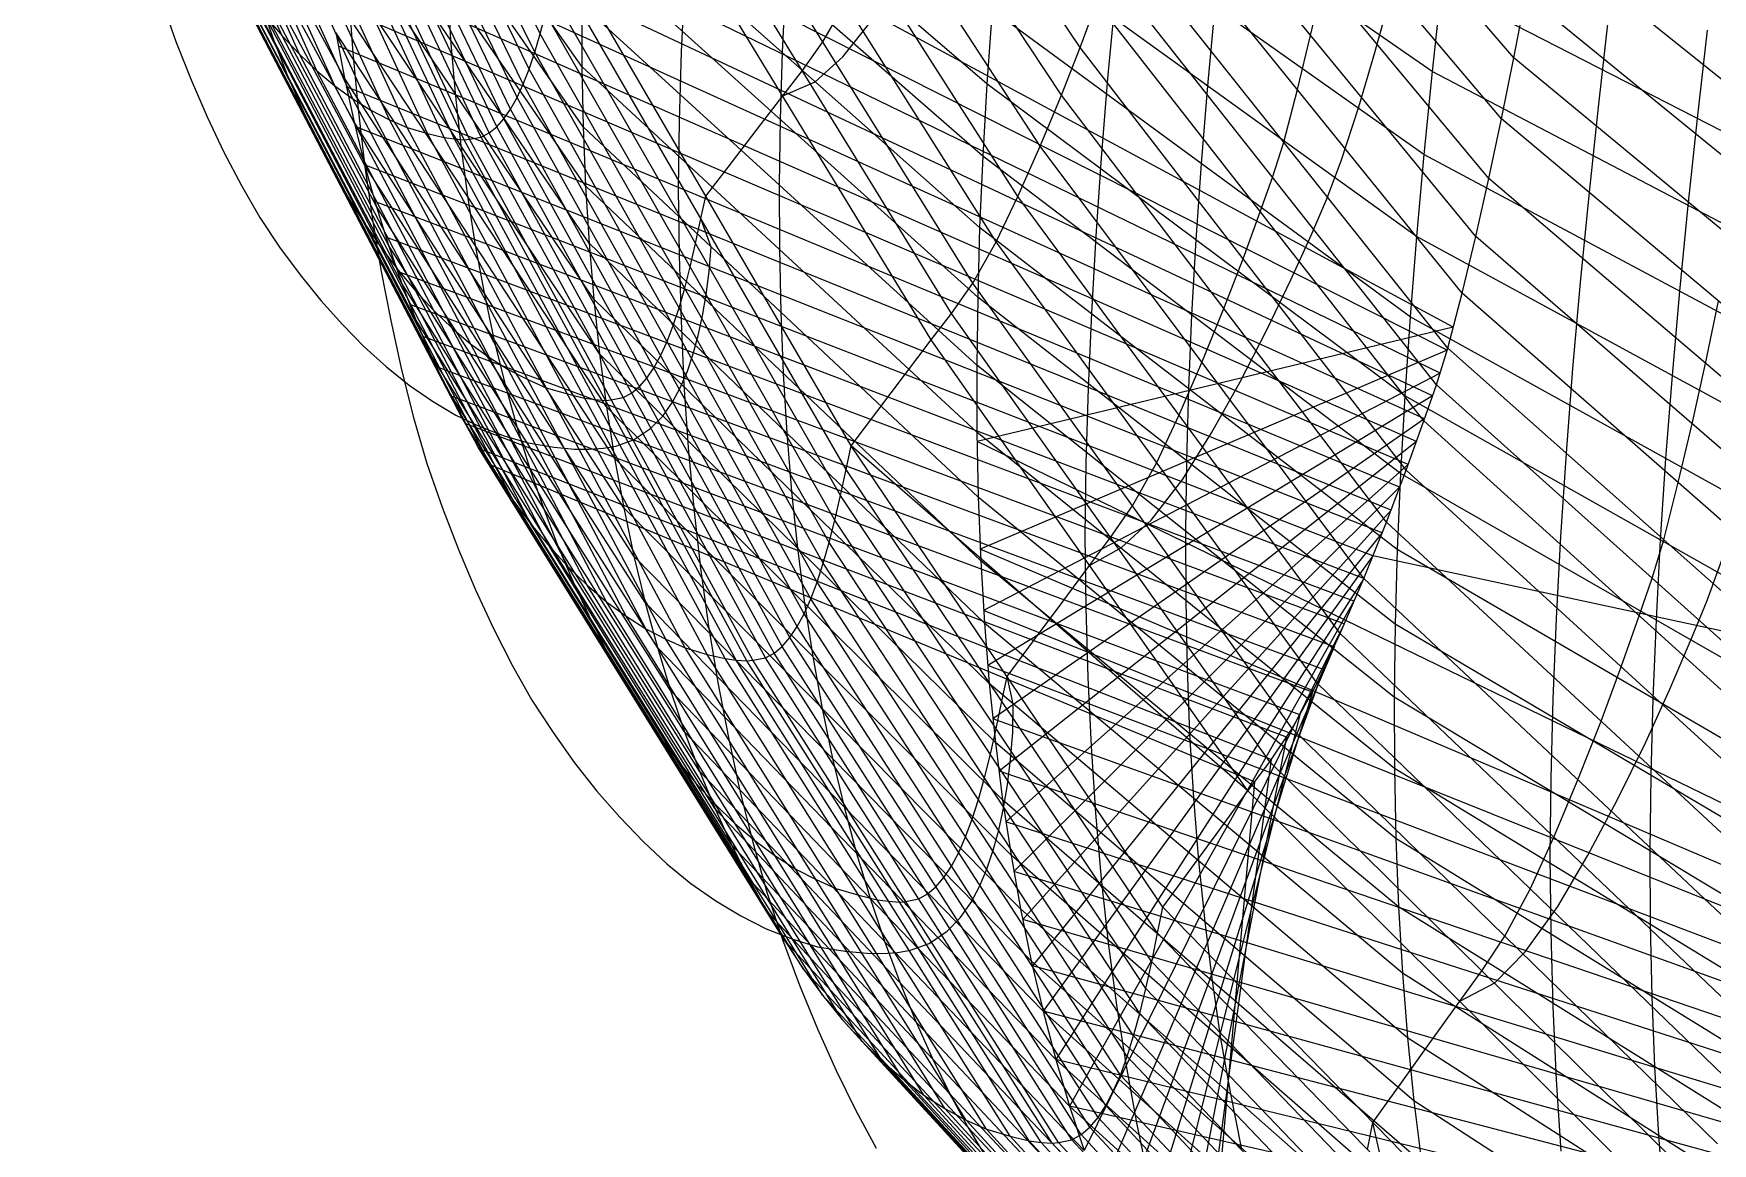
# Model space of a CAD drawing. Extents: x -530 to 530, y -2 to 255.
# Drawn here: x -521.12 to -483.83, y 102.37 to 127.03 of the extents above; entities that cross this region are included whole.
import ezdxf

# ---------------------------------------------------------------- set-up
doc = ezdxf.new("R2010")
doc.units = 0
doc.header["$MEASUREMENT"] = 0
doc.layers.add('default', color=7, linetype='Continuous')

msp = doc.modelspace()

# ---------------------------------------------------------------- linework, layer by layer
at = {"layer": 'default', "color": 5, "linetype": 'Continuous'}
for p, q in [((-515.593, 126.98, 275.71), (-521.116, 139.378, 289.244)), ((-509.862, 127.029, 278.214), (-515.97, 139.392, 291.197)), ((-515.21, 126.573, 275.91), (-520.772, 139.018, 289.402)), ((-509.984, 126.617, 278.193), (-516.08, 139.029, 291.184)), ((-514.821, 126.204, 276.109), (-520.423, 138.691, 289.561)), ((-514.426, 125.872, 276.308), (-520.069, 138.397, 289.718)), ((-510.24, 125.907, 278.136), (-516.311, 138.406, 291.146)), ((-510.11, 126.243, 278.167), (-516.193, 138.701, 291.167)), ((-514.026, 125.581, 276.506), (-519.711, 138.138, 289.875)), ((-510.377, 125.61, 278.1), (-516.434, 138.145, 291.119)), ((-513.624, 125.328, 276.702), (-519.35, 137.913, 290.03)), ((-513.21, 125.115, 276.899), (-518.979, 137.724, 290.186)), ((-510.671, 125.136, 278.009), (-516.699, 137.73, 291.051)), ((-510.52, 125.354, 278.058), (-516.563, 137.92, 291.088)), ((-512.818, 124.943, 277.084), (-518.627, 137.571, 290.331)), ((-512.363, 124.81, 277.294), (-518.219, 137.451, 290.496)), ((-511.999, 124.723, 277.46), (-517.892, 137.373, 290.626)), ((-511.77, 124.691, 277.563), (-517.686, 137.344, 290.707)), ((-511.553, 124.673, 277.659), (-517.492, 137.326, 290.782)), ((-511.433, 124.686, 277.71), (-517.384, 137.337, 290.822)), ((-511.174, 124.733, 277.82), (-517.151, 137.377, 290.907)), ((-510.996, 124.825, 277.891), (-516.991, 137.457, 290.962)), ((-510.83, 124.961, 277.953), (-516.842, 137.576, 291.009)), ((-514.21, 126.043, 258.108), (-519.781, 136.373, 273.139)), ((-513.998, 125.065, 258.291), (-519.587, 135.491, 273.294)), ((-508.936, 126.302, 240.863), (-515.074, 135.013, 256.969)), ((-513.764, 124.119, 258.483), (-519.371, 134.639, 273.455)), ((-513.509, 123.208, 258.683), (-519.137, 133.817, 273.622)), ((-508.908, 124.961, 240.985), (-515.049, 133.787, 257.078)), ((-499.94, 125.915, 224.503), (-508.718, 133.457, 240.425)), ((-513.235, 122.332, 258.889), (-518.886, 133.028, 273.794)), ((-508.856, 123.651, 241.118), (-515.001, 132.59, 257.196)), ((-490.053, 126.189, 207.904), (-499.346, 132.642, 224.361)), ((-512.942, 121.491, 259.102), (-518.617, 132.27, 273.971)), ((-500.032, 124.305, 224.569), (-508.807, 131.968, 240.491)), ((-512.632, 120.687, 259.321), (-518.331, 131.545, 274.153)), ((-508.777, 122.374, 241.263), (-514.928, 131.422, 257.324)), ((-490.238, 124.343, 207.916), (-499.525, 130.919, 224.38)), ((-512.305, 119.919, 259.546), (-518.031, 130.852, 274.339)), ((-511.963, 119.19, 259.775), (-517.716, 130.194, 274.529)), ((-508.673, 121.129, 241.42), (-514.831, 130.283, 257.462)), ((-500.103, 122.726, 224.648), (-508.875, 130.508, 240.567)), ((-511.607, 118.498, 260.008), (-517.388, 129.569, 274.721)), ((-508.544, 119.918, 241.589), (-514.711, 129.176, 257.61)), ((-500.147, 121.178, 224.74), (-508.918, 129.077, 240.655)), ((-490.403, 122.525, 207.94), (-499.686, 129.222, 224.408)), ((-511.238, 117.845, 260.245), (-517.049, 128.98, 274.916)), ((-510.857, 117.231, 260.484), (-516.698, 128.426, 275.113)), ((-503.071, 117.349, 264.384), (-509.517, 128.492, 278.25)), ((-510.466, 116.658, 260.725), (-516.338, 127.908, 275.311)), ((-508.39, 118.742, 241.769), (-514.567, 128.1, 257.766)), ((-503.193, 116.766, 264.369), (-509.63, 127.968, 278.242)), ((-489.849, 128.063, 207.904), (-490.053, 126.189, 207.904)), ((-478.482, 122.227, 191.944), (-489.849, 128.063, 207.904)), ((-508.94, 127.674, 240.753), (-508.936, 126.302, 240.863)), ((-500.169, 119.662, 224.845), (-508.94, 127.674, 240.753)), ((-499.824, 127.555, 224.45), (-499.94, 125.915, 224.503)), ((-490.544, 120.739, 207.978), (-499.824, 127.555, 224.45)), ((-515.97, 127.425, 275.51), (-515.593, 126.98, 275.71)), ((-510.067, 116.124, 260.968), (-515.97, 127.425, 275.51)), ((-509.862, 127.029, 278.214), (-509.744, 127.48, 278.23)), ((-503.316, 116.223, 264.349), (-509.744, 127.48, 278.23)), ((-515.593, 126.98, 275.71), (-515.21, 126.573, 275.91)), ((-509.657, 115.632, 261.212), (-515.593, 126.98, 275.71)), ((-514.4, 127.055, 257.933), (-514.21, 126.043, 258.108)), ((-508.212, 117.6, 241.961), (-514.4, 127.055, 257.933)), ((-509.984, 126.617, 278.193), (-509.862, 127.029, 278.214)), ((-503.444, 115.721, 264.325), (-509.862, 127.029, 278.214)), ((-515.21, 126.573, 275.91), (-514.821, 126.204, 276.109)), ((-509.241, 115.182, 261.457), (-515.21, 126.573, 275.91)), ((-510.11, 126.243, 278.167), (-509.984, 126.617, 278.193)), ((-503.575, 115.262, 264.295), (-509.984, 126.617, 278.193)), ((-514.821, 126.204, 276.109), (-514.426, 125.872, 276.308)), ((-508.818, 114.773, 261.701), (-514.821, 126.204, 276.109)), ((-514.21, 126.043, 258.108), (-513.998, 125.065, 258.291)), ((-508.008, 116.494, 242.164), (-514.21, 126.043, 258.108)), ((-510.24, 125.907, 278.136), (-510.11, 126.243, 278.167)), ((-503.711, 114.846, 264.26), (-510.11, 126.243, 278.167)), ((-508.936, 126.302, 240.863), (-508.908, 124.961, 240.985)), ((-500.164, 118.179, 224.965), (-508.936, 126.302, 240.863)), ((-490.053, 126.189, 207.904), (-490.238, 124.343, 207.916)), ((-478.69, 120.235, 191.936), (-490.053, 126.189, 207.904)), ((-514.426, 125.872, 276.308), (-514.026, 125.581, 276.506)), ((-508.39, 114.408, 261.945), (-514.426, 125.872, 276.308)), ((-510.377, 125.61, 278.1), (-510.24, 125.907, 278.136)), ((-503.852, 114.472, 264.218), (-510.24, 125.907, 278.136)), ((-499.94, 125.915, 224.503), (-500.032, 124.305, 224.569)), ((-490.663, 118.984, 208.03), (-499.94, 125.915, 224.503)), ((-514.026, 125.581, 276.506), (-513.624, 125.328, 276.702)), ((-507.956, 114.086, 262.188), (-514.026, 125.581, 276.506)), ((-513.624, 125.328, 276.702), (-513.21, 125.115, 276.899)), ((-507.52, 113.807, 262.429), (-513.624, 125.328, 276.702)), ((-510.671, 125.136, 278.009), (-510.52, 125.354, 278.058)), ((-510.52, 125.354, 278.058), (-510.377, 125.61, 278.1)), ((-504.154, 113.855, 264.115), (-510.52, 125.354, 278.058)), ((-503.999, 114.141, 264.17), (-510.377, 125.61, 278.1)), ((-513.998, 125.065, 258.291), (-513.764, 124.119, 258.483)), ((-507.781, 115.424, 242.377), (-513.998, 125.065, 258.291)), ((-513.21, 125.115, 276.899), (-512.818, 124.943, 277.084)), ((-507.071, 113.573, 262.673), (-513.21, 125.115, 276.899)), ((-512.818, 124.943, 277.084), (-512.363, 124.81, 277.294)), ((-506.646, 113.385, 262.901), (-512.818, 124.943, 277.084)), ((-510.996, 124.825, 277.891), (-510.83, 124.961, 277.953)), ((-510.83, 124.961, 277.953), (-510.671, 125.136, 278.009)), ((-504.49, 113.416, 263.981), (-510.83, 124.961, 277.953)), ((-504.318, 113.613, 264.052), (-510.671, 125.136, 278.009)), ((-508.908, 124.961, 240.985), (-508.856, 123.651, 241.118)), ((-500.135, 116.73, 225.098), (-508.908, 124.961, 240.985)), ((-512.363, 124.81, 277.294), (-511.999, 124.723, 277.46)), ((-506.152, 113.239, 263.16), (-512.363, 124.81, 277.294)), ((-511.999, 124.723, 277.46), (-511.77, 124.691, 277.563)), ((-505.757, 113.145, 263.366), (-511.999, 124.723, 277.46)), ((-511.77, 124.691, 277.563), (-511.553, 124.673, 277.659)), ((-505.509, 113.111, 263.493), (-511.77, 124.691, 277.563)), ((-511.553, 124.673, 277.659), (-511.433, 124.686, 277.71)), ((-505.274, 113.092, 263.613), (-511.553, 124.673, 277.659)), ((-511.433, 124.686, 277.71), (-511.174, 124.733, 277.82)), ((-505.144, 113.108, 263.677), (-511.433, 124.686, 277.71)), ((-511.174, 124.733, 277.82), (-510.996, 124.825, 277.891)), ((-504.863, 113.161, 263.814), (-511.174, 124.733, 277.82)), ((-504.67, 113.265, 263.902), (-510.996, 124.825, 277.891)), ((-500.032, 124.305, 224.569), (-500.103, 122.726, 224.648)), ((-490.757, 117.259, 208.098), (-500.032, 124.305, 224.569)), ((-490.238, 124.343, 207.916), (-490.403, 122.525, 207.94)), ((-478.877, 118.273, 191.941), (-490.238, 124.343, 207.916)), ((-513.764, 124.119, 258.483), (-513.509, 123.208, 258.683)), ((-507.531, 114.391, 242.601), (-513.764, 124.119, 258.483)), ((-508.856, 123.651, 241.118), (-508.777, 122.374, 241.263)), ((-500.08, 115.314, 225.246), (-508.856, 123.651, 241.118)), ((-513.509, 123.208, 258.683), (-513.235, 122.332, 258.889)), ((-507.259, 113.395, 242.835), (-513.509, 123.208, 258.683)), ((-500.103, 122.726, 224.648), (-500.147, 121.178, 224.74)), ((-490.828, 115.568, 208.18), (-500.103, 122.726, 224.648)), ((-513.235, 122.332, 258.889), (-512.942, 121.491, 259.102)), ((-506.967, 112.439, 243.077), (-513.235, 122.332, 258.889)), ((-508.777, 122.374, 241.263), (-508.673, 121.129, 241.42)), ((-499.998, 113.934, 225.408), (-508.777, 122.374, 241.263)), ((-490.403, 122.525, 207.94), (-490.544, 120.739, 207.978)), ((-479.045, 116.342, 191.959), (-490.403, 122.525, 207.94)), ((-512.942, 121.491, 259.102), (-512.632, 120.687, 259.321)), ((-506.655, 111.521, 243.327), (-512.942, 121.491, 259.102)), ((-508.673, 121.129, 241.42), (-508.544, 119.918, 241.589)), ((-499.889, 112.588, 225.585), (-508.673, 121.129, 241.42)), ((-500.147, 121.178, 224.74), (-500.169, 119.662, 224.845)), ((-490.873, 113.911, 208.278), (-500.147, 121.178, 224.74)), ((-512.632, 120.687, 259.321), (-512.305, 119.919, 259.546)), ((-506.324, 110.643, 243.585), (-512.632, 120.687, 259.321)), ((-490.544, 120.739, 207.978), (-490.663, 118.984, 208.03)), ((-479.188, 114.444, 191.994), (-490.544, 120.739, 207.978)), ((-512.305, 119.919, 259.546), (-511.963, 119.19, 259.775)), ((-505.975, 109.805, 243.849), (-512.305, 119.919, 259.546)), ((-508.544, 119.918, 241.589), (-508.39, 118.742, 241.769)), ((-499.754, 111.28, 225.776), (-508.544, 119.918, 241.589)), ((-500.169, 119.662, 224.845), (-500.164, 118.179, 224.965)), ((-490.894, 112.288, 208.39), (-500.169, 119.662, 224.845)), ((-511.963, 119.19, 259.775), (-511.607, 118.498, 260.008)), ((-505.611, 109.009, 244.12), (-511.963, 119.19, 259.775)), ((-490.663, 118.984, 208.03), (-490.757, 117.259, 208.098)), ((-479.308, 112.579, 192.045), (-490.663, 118.984, 208.03)), ((-508.39, 118.742, 241.769), (-508.212, 117.6, 241.961)), ((-499.593, 110.01, 225.981), (-508.39, 118.742, 241.769)), ((-511.607, 118.498, 260.008), (-511.238, 117.845, 260.245)), ((-505.231, 108.253, 244.395), (-511.607, 118.498, 260.008)), ((-511.238, 117.845, 260.245), (-510.857, 117.231, 260.484)), ((-504.838, 107.542, 244.676), (-511.238, 117.845, 260.245)), ((-503.071, 117.349, 264.384), (-502.958, 117.874, 264.399)), ((-500.164, 118.179, 224.965), (-500.135, 116.73, 225.098)), ((-490.888, 110.7, 208.52), (-500.164, 118.179, 224.965)), ((-508.212, 117.6, 241.961), (-508.008, 116.494, 242.164)), ((-499.406, 108.776, 226.2), (-508.212, 117.6, 241.961)), ((-510.857, 117.231, 260.484), (-510.466, 116.658, 260.725)), ((-504.432, 106.872, 244.96), (-510.857, 117.231, 260.484)), ((-503.193, 116.766, 264.369), (-503.071, 117.349, 264.384)), ((-496.15, 107.046, 249.668), (-503.071, 117.349, 264.384)), ((-490.757, 117.259, 208.098), (-490.828, 115.568, 208.18)), ((-479.403, 110.747, 192.114), (-490.757, 117.259, 208.098)), ((-503.316, 116.223, 264.349), (-503.193, 116.766, 264.369)), ((-496.279, 106.407, 249.645), (-503.193, 116.766, 264.369)), ((-500.135, 116.73, 225.098), (-500.08, 115.314, 225.246)), ((-490.856, 109.148, 208.665), (-500.135, 116.73, 225.098)), ((-510.466, 116.658, 260.725), (-510.067, 116.124, 260.968)), ((-504.016, 106.247, 245.246), (-510.466, 116.658, 260.725)), ((-508.008, 116.494, 242.164), (-507.781, 115.424, 242.377)), ((-499.193, 107.582, 226.433), (-508.008, 116.494, 242.164)), ((-510.067, 116.124, 260.968), (-509.657, 115.632, 261.212)), ((-503.59, 105.665, 245.535), (-510.067, 116.124, 260.968)), ((-503.444, 115.721, 264.325), (-503.316, 116.223, 264.349)), ((-496.41, 105.813, 249.617), (-503.316, 116.223, 264.349)), ((-509.657, 115.632, 261.212), (-509.241, 115.182, 261.457)), ((-503.154, 105.129, 245.825), (-509.657, 115.632, 261.212)), ((-503.575, 115.262, 264.295), (-503.444, 115.721, 264.325)), ((-496.545, 105.263, 249.583), (-503.444, 115.721, 264.325)), ((-507.781, 115.424, 242.377), (-507.531, 114.391, 242.601)), ((-498.956, 106.427, 226.678), (-507.781, 115.424, 242.377)), ((-503.711, 114.846, 264.26), (-503.575, 115.262, 264.295)), ((-496.684, 104.76, 249.543), (-503.575, 115.262, 264.295)), ((-500.08, 115.314, 225.246), (-499.998, 113.934, 225.408)), ((-490.798, 107.633, 208.827), (-500.08, 115.314, 225.246)), ((-490.828, 115.568, 208.18), (-490.873, 113.911, 208.278)), ((-479.474, 108.95, 192.198), (-490.828, 115.568, 208.18)), ((-509.241, 115.182, 261.457), (-508.818, 114.773, 261.701)), ((-502.711, 104.639, 246.117), (-509.241, 115.182, 261.457)), ((-508.818, 114.773, 261.701), (-508.39, 114.408, 261.945)), ((-502.261, 104.195, 246.408), (-508.818, 114.773, 261.701)), ((-503.852, 114.472, 264.218), (-503.711, 114.846, 264.26)), ((-496.828, 104.304, 249.497), (-503.711, 114.846, 264.26)), ((-508.39, 114.408, 261.945), (-507.956, 114.086, 262.188)), ((-501.805, 103.797, 246.699), (-508.39, 114.408, 261.945)), ((-507.531, 114.391, 242.601), (-507.259, 113.395, 242.835)), ((-498.695, 105.311, 226.936), (-507.531, 114.391, 242.601)), ((-504.154, 113.855, 264.115), (-503.999, 114.141, 264.17)), ((-503.999, 114.141, 264.17), (-503.852, 114.472, 264.218)), ((-497.135, 103.531, 249.383), (-503.999, 114.141, 264.17)), ((-496.978, 103.893, 249.444), (-503.852, 114.472, 264.218)), ((-507.956, 114.086, 262.188), (-507.52, 113.807, 262.429)), ((-501.343, 103.448, 246.99), (-507.956, 114.086, 262.188)), ((-507.52, 113.807, 262.429), (-507.071, 113.573, 262.673)), ((-500.879, 103.146, 247.279), (-507.52, 113.807, 262.429)), ((-504.318, 113.613, 264.052), (-504.154, 113.855, 264.115)), ((-497.299, 103.217, 249.314), (-504.154, 113.855, 264.115)), ((-499.998, 113.934, 225.408), (-499.889, 112.588, 225.585)), ((-490.711, 106.156, 209.005), (-499.998, 113.934, 225.408)), ((-490.873, 113.911, 208.278), (-490.894, 112.288, 208.39)), ((-479.519, 107.191, 192.301), (-490.873, 113.911, 208.278)), ((-507.259, 113.395, 242.835), (-506.967, 112.439, 243.077)), ((-498.411, 104.236, 227.206), (-507.259, 113.395, 242.835)), ((-507.071, 113.573, 262.673), (-506.646, 113.385, 262.901)), ((-500.401, 102.892, 247.571), (-507.071, 113.573, 262.673)), ((-506.646, 113.385, 262.901), (-506.152, 113.239, 263.16)), ((-499.949, 102.689, 247.845), (-506.646, 113.385, 262.901)), ((-504.67, 113.265, 263.902), (-504.49, 113.416, 263.981)), ((-504.49, 113.416, 263.981), (-504.318, 113.613, 264.052)), ((-497.656, 102.735, 249.149), (-504.49, 113.416, 263.981)), ((-497.473, 102.951, 249.236), (-504.318, 113.613, 264.052)), ((-506.152, 113.239, 263.16), (-505.757, 113.145, 263.366)), ((-499.424, 102.532, 248.157), (-506.152, 113.239, 263.16)), ((-505.757, 113.145, 263.366), (-505.509, 113.111, 263.493)), ((-499.003, 102.431, 248.404), (-505.757, 113.145, 263.366)), ((-505.509, 113.111, 263.493), (-505.274, 113.092, 263.613)), ((-498.74, 102.396, 248.558), (-505.509, 113.111, 263.493)), ((-505.274, 113.092, 263.613), (-505.144, 113.108, 263.677)), ((-498.489, 102.376, 248.702), (-505.274, 113.092, 263.613)), ((-505.144, 113.108, 263.677), (-504.863, 113.161, 263.814)), ((-498.351, 102.394, 248.779), (-505.144, 113.108, 263.677)), ((-504.863, 113.161, 263.814), (-504.67, 113.265, 263.902)), ((-498.052, 102.454, 248.945), (-504.863, 113.161, 263.814)), ((-497.848, 102.569, 249.053), (-504.67, 113.265, 263.902)), ((-506.967, 112.439, 243.077), (-506.655, 111.521, 243.327)), ((-498.106, 103.204, 227.486), (-506.967, 112.439, 243.077)), ((-499.889, 112.588, 225.585), (-499.754, 111.28, 225.776)), ((-490.597, 104.716, 209.201), (-499.889, 112.588, 225.585)), ((-490.894, 112.288, 208.39), (-490.888, 110.7, 208.52)), ((-479.539, 105.466, 192.421), (-490.894, 112.288, 208.39)), ((-506.655, 111.521, 243.327), (-506.324, 110.643, 243.585)), ((-497.781, 102.213, 227.776), (-506.655, 111.521, 243.327)), ((-499.754, 111.28, 225.776), (-499.593, 110.01, 225.981)), ((-490.456, 103.316, 209.414), (-499.754, 111.28, 225.776)), ((-506.324, 110.643, 243.585), (-505.975, 109.805, 243.849)), ((-497.435, 101.266, 228.076), (-506.324, 110.643, 243.585)), ((-490.888, 110.7, 208.52), (-490.856, 109.148, 208.665)), ((-479.531, 103.78, 192.56), (-490.888, 110.7, 208.52)), ((-499.593, 110.01, 225.981), (-499.406, 108.776, 226.2)), ((-490.288, 101.957, 209.642), (-499.593, 110.01, 225.981)), ((-505.975, 109.805, 243.849), (-505.611, 109.009, 244.12)), ((-497.071, 100.362, 228.385), (-505.975, 109.805, 243.849)), ((-505.611, 109.009, 244.12), (-505.231, 108.253, 244.395)), ((-496.691, 99.504, 228.7), (-505.611, 109.009, 244.12)), ((-490.856, 109.148, 208.665), (-490.798, 107.633, 208.827)), ((-479.497, 102.132, 192.717), (-490.856, 109.148, 208.665)), ((-499.406, 108.776, 226.2), (-499.193, 107.582, 226.433)), ((-490.093, 100.637, 209.887), (-499.406, 108.776, 226.2)), ((-505.231, 108.253, 244.395), (-504.838, 107.542, 244.676)), ((-496.295, 98.689, 229.023), (-505.231, 108.253, 244.395)), ((-504.838, 107.542, 244.676), (-504.432, 106.872, 244.96)), ((-495.885, 97.922, 229.351), (-504.838, 107.542, 244.676)), ((-499.193, 107.582, 226.433), (-498.956, 106.427, 226.678)), ((-489.872, 99.359, 210.148), (-499.193, 107.582, 226.433)), ((-496.15, 107.046, 249.668), (-496.031, 107.621, 249.691)), ((-490.798, 107.633, 208.827), (-490.711, 106.156, 209.005)), ((-479.435, 100.523, 192.892), (-490.798, 107.633, 208.827)), ((-496.279, 106.407, 249.645), (-496.15, 107.046, 249.668)), ((-486.829, 97.434, 235.297), (-496.15, 107.046, 249.668)), ((-504.432, 106.872, 244.96), (-504.016, 106.247, 245.246)), ((-495.462, 97.201, 229.683), (-504.432, 106.872, 244.96)), ((-498.956, 106.427, 226.678), (-498.695, 105.311, 226.936)), ((-489.626, 98.124, 210.423), (-498.956, 106.427, 226.678)), ((-496.41, 105.813, 249.617), (-496.279, 106.407, 249.645)), ((-486.963, 96.743, 235.264), (-496.279, 106.407, 249.645)), ((-504.016, 106.247, 245.246), (-503.59, 105.665, 245.535)), ((-495.028, 96.527, 230.02), (-504.016, 106.247, 245.246)), ((-490.711, 106.156, 209.005), (-490.597, 104.716, 209.201)), ((-479.345, 98.955, 193.087), (-490.711, 106.156, 209.005)), ((-503.59, 105.665, 245.535), (-503.154, 105.129, 245.825)), ((-494.584, 95.901, 230.358), (-503.59, 105.665, 245.535)), ((-496.545, 105.263, 249.583), (-496.41, 105.813, 249.617)), ((-487.099, 96.1, 235.226), (-496.41, 105.813, 249.617)), ((-498.695, 105.311, 226.936), (-498.411, 104.236, 227.206)), ((-489.354, 96.931, 210.713), (-498.695, 105.311, 226.936)), ((-496.684, 104.76, 249.543), (-496.545, 105.263, 249.583)), ((-487.24, 95.505, 235.181), (-496.545, 105.263, 249.583)), ((-503.154, 105.129, 245.825), (-502.711, 104.639, 246.117)), ((-494.129, 95.323, 230.701), (-503.154, 105.129, 245.825)), ((-502.711, 104.639, 246.117), (-502.261, 104.195, 246.408)), ((-493.667, 94.796, 231.043), (-502.711, 104.639, 246.117)), ((-496.828, 104.304, 249.497), (-496.684, 104.76, 249.543)), ((-487.385, 94.96, 235.129), (-496.684, 104.76, 249.543)), ((-490.597, 104.716, 209.201), (-490.456, 103.316, 209.414)), ((-479.227, 97.426, 193.301), (-490.597, 104.716, 209.201)), ((-502.261, 104.195, 246.408), (-501.805, 103.797, 246.699)), ((-493.198, 94.319, 231.387), (-502.261, 104.195, 246.408)), ((-498.411, 104.236, 227.206), (-498.106, 103.204, 227.486)), ((-489.059, 95.782, 211.017), (-498.411, 104.236, 227.206)), ((-496.978, 103.893, 249.444), (-496.828, 104.304, 249.497)), ((-487.535, 94.466, 235.07), (-496.828, 104.304, 249.497)), ((-501.805, 103.797, 246.699), (-501.343, 103.448, 246.99)), ((-492.722, 93.891, 231.731), (-501.805, 103.797, 246.699)), ((-497.135, 103.531, 249.383), (-496.978, 103.893, 249.444)), ((-487.691, 94.022, 235.003), (-496.978, 103.893, 249.444)), ((-501.343, 103.448, 246.99), (-500.879, 103.146, 247.279)), ((-492.24, 93.516, 232.075), (-501.343, 103.448, 246.99)), ((-497.299, 103.217, 249.314), (-497.135, 103.531, 249.383)), ((-487.854, 93.629, 234.928), (-497.135, 103.531, 249.383)), ((-490.456, 103.316, 209.414), (-490.288, 101.957, 209.642)), ((-479.081, 95.94, 193.534), (-490.456, 103.316, 209.414)), ((-500.879, 103.146, 247.279), (-500.401, 102.892, 247.571)), ((-491.756, 93.192, 232.416), (-500.879, 103.146, 247.279)), ((-498.106, 103.204, 227.486), (-497.781, 102.213, 227.776)), ((-488.742, 94.679, 211.334), (-498.106, 103.204, 227.486)), ((-497.656, 102.735, 249.149), (-497.473, 102.951, 249.236)), ((-497.473, 102.951, 249.236), (-497.299, 103.217, 249.314)), ((-488.206, 93.001, 234.748), (-497.473, 102.951, 249.236)), ((-488.025, 93.289, 234.843), (-497.299, 103.217, 249.314)), ((-500.401, 102.892, 247.571), (-499.949, 102.689, 247.845)), ((-491.258, 92.921, 232.763), (-500.401, 102.892, 247.571)), ((-499.949, 102.689, 247.845), (-499.424, 102.532, 248.157)), ((-490.787, 92.703, 233.087), (-499.949, 102.689, 247.845)), ((-498.052, 102.454, 248.945), (-497.848, 102.569, 249.053)), ((-497.848, 102.569, 249.053), (-497.656, 102.735, 249.149)), ((-488.596, 92.585, 234.526), (-497.848, 102.569, 249.053)), ((-488.396, 92.767, 234.642), (-497.656, 102.735, 249.149)), ((-499.424, 102.532, 248.157), (-499.003, 102.431, 248.404)), ((-490.239, 92.537, 233.457), (-499.424, 102.532, 248.157)), ((-499.003, 102.431, 248.404), (-498.74, 102.396, 248.558)), ((-489.801, 92.43, 233.752), (-499.003, 102.431, 248.404)), ((-498.74, 102.396, 248.558), (-498.489, 102.376, 248.702)), ((-489.526, 92.393, 233.934), (-498.74, 102.396, 248.558)), ((-498.489, 102.376, 248.702), (-498.351, 102.394, 248.779)), ((-489.265, 92.374, 234.106), (-498.489, 102.376, 248.702)), ((-498.351, 102.394, 248.779), (-498.052, 102.454, 248.945)), ((-489.121, 92.394, 234.198), (-498.351, 102.394, 248.779)), ((-488.809, 92.46, 234.397), (-498.052, 102.454, 248.945))]:
    msp.add_line(p, q, dxfattribs=at)
at = {"layer": 'default', "color": 3, "linetype": 'Continuous'}
for p, q in [((-497.873, 126.726, 266.256), (-504.713, 136.904, 279.69)), ((-498.286, 125.666, 266.133), (-505.094, 135.952, 279.598)), ((-488.237, 126.491, 252.65), (-495.615, 135.083, 266.733)), ((-498.761, 124.528, 265.984), (-505.534, 134.93, 279.486)), ((-489.583, 120.507, 252.354), (-515.059, 134.277, 257.034)), ((-499.254, 123.415, 265.823), (-505.99, 133.932, 279.365)), ((-488.509, 125.135, 252.602), (-495.871, 133.845, 266.702)), ((-489.716, 119.997, 252.318), (-515.006, 132.758, 257.18)), ((-499.734, 122.404, 265.662), (-506.434, 133.025, 279.242)), ((-488.792, 123.812, 252.544), (-496.139, 132.637, 266.662)), ((-500.255, 121.488, 265.473), (-506.915, 132.202, 279.096)), ((-489.876, 119.488, 252.267), (-514.943, 131.656, 257.299)), ((-500.727, 120.816, 265.288), (-507.351, 131.601, 278.953)), ((-489.085, 122.521, 252.479), (-496.416, 131.459, 266.616)), ((-501.181, 120.226, 265.107), (-507.771, 131.072, 278.811)), ((-490.044, 118.98, 252.211), (-514.86, 130.625, 257.421)), ((-489.388, 121.267, 252.405), (-496.701, 130.313, 266.563)), ((-490.221, 118.472, 252.15), (-514.759, 129.619, 257.551)), ((-489.701, 120.045, 252.323), (-496.997, 129.198, 266.502)), ((-478.052, 121.537, 239.127), (-487.721, 129.299, 252.723)), ((-490.403, 117.965, 252.086), (-514.639, 128.638, 257.688)), ((-489.958, 119.225, 252.24), (-497.239, 128.45, 266.439)), ((-490.586, 117.458, 252.021), (-514.501, 127.682, 257.833)), ((-497.873, 126.726, 266.256), (-497.502, 127.72, 266.364)), ((-490.238, 118.425, 252.144), (-497.502, 127.72, 266.364)), ((-488.237, 126.491, 252.65), (-487.974, 127.88, 252.691)), ((-478.315, 120.001, 239.076), (-487.974, 127.88, 252.691)), ((-490.775, 116.951, 251.953), (-514.343, 126.752, 257.985)), ((-498.286, 125.666, 266.133), (-497.873, 126.726, 266.256)), ((-490.631, 117.335, 252.006), (-497.873, 126.726, 266.256)), ((-488.509, 125.135, 252.602), (-488.237, 126.491, 252.65)), ((-478.588, 118.498, 239.016), (-488.237, 126.491, 252.65)), ((-490.966, 116.444, 251.884), (-514.167, 125.848, 258.144)), ((-498.761, 124.528, 265.984), (-498.286, 125.666, 266.133)), ((-491.068, 116.173, 251.847), (-498.286, 125.666, 266.133)), ((-491.164, 115.937, 251.812), (-513.974, 124.97, 258.31)), ((-488.792, 123.812, 252.544), (-488.509, 125.135, 252.602)), ((-478.871, 117.031, 238.947), (-488.509, 125.135, 252.602)), ((-499.254, 123.415, 265.823), (-498.761, 124.528, 265.984)), ((-491.573, 114.925, 251.658), (-498.761, 124.528, 265.984)), ((-491.368, 115.431, 251.735), (-513.764, 124.119, 258.483)), ((-489.085, 122.521, 252.479), (-488.792, 123.812, 252.544)), ((-479.166, 115.599, 238.867), (-488.792, 123.812, 252.544)), ((-491.573, 114.925, 251.658), (-513.534, 123.299, 258.663)), ((-499.734, 122.404, 265.662), (-499.254, 123.415, 265.823)), ((-492.096, 113.705, 251.456), (-499.254, 123.415, 265.823)), ((-491.79, 114.42, 251.574), (-513.289, 122.507, 258.848)), ((-500.255, 121.488, 265.473), (-499.734, 122.404, 265.662)), ((-492.606, 112.596, 251.252), (-499.734, 122.404, 265.662)), ((-489.388, 121.267, 252.405), (-489.085, 122.521, 252.479)), ((-479.471, 114.202, 238.778), (-489.085, 122.521, 252.479)), ((-492.006, 113.914, 251.49), (-513.03, 121.744, 259.038)), ((-500.727, 120.816, 265.288), (-500.255, 121.488, 265.473)), ((-493.159, 111.591, 251.016), (-500.255, 121.488, 265.473)), ((-489.701, 120.045, 252.323), (-489.388, 121.267, 252.405)), ((-479.786, 112.844, 238.679), (-489.388, 121.267, 252.405)), ((-492.232, 113.409, 251.401), (-512.756, 121.009, 259.234)), ((-501.181, 120.226, 265.107), (-500.727, 120.816, 265.288)), ((-493.66, 110.853, 250.788), (-500.727, 120.816, 265.288)), ((-492.464, 112.905, 251.309), (-512.468, 120.303, 259.434)), ((-494.143, 110.205, 250.564), (-501.181, 120.226, 265.107)), ((-489.958, 119.225, 252.24), (-489.701, 120.045, 252.323)), ((-480.112, 111.522, 238.571), (-489.701, 120.045, 252.323)), ((-492.713, 112.401, 251.206), (-512.168, 119.628, 259.637)), ((-492.989, 111.899, 251.089), (-511.856, 118.982, 259.845)), ((-490.238, 118.425, 252.144), (-489.958, 119.225, 252.24)), ((-480.38, 110.634, 238.466), (-489.958, 119.225, 252.24)), ((-493.289, 111.399, 250.957), (-511.533, 118.367, 260.055)), ((-490.631, 117.335, 252.006), (-490.238, 118.425, 252.144)), ((-480.67, 109.768, 238.345), (-490.238, 118.425, 252.144)), ((-470.186, 103.412, 224.069), (-500.16, 117.97, 224.984)), ((-493.628, 110.9, 250.803), (-511.214, 117.807, 260.26)), ((-493.995, 110.403, 250.633), (-510.999, 117.46, 260.395)), ((-491.068, 116.173, 251.847), (-490.631, 117.335, 252.006)), ((-481.08, 108.587, 238.17), (-490.631, 117.335, 252.006)), ((-491.573, 114.925, 251.658), (-491.068, 116.173, 251.847)), ((-481.536, 107.329, 237.972), (-491.068, 116.173, 251.847)), ((-470.334, 102.902, 224.001), (-500.088, 115.579, 225.22)), ((-492.096, 113.705, 251.456), (-491.573, 114.925, 251.658)), ((-482.061, 105.977, 237.736), (-491.573, 114.925, 251.658)), ((-470.493, 102.392, 223.926), (-500.014, 114.21, 225.375)), ((-492.606, 112.596, 251.252), (-492.096, 113.705, 251.456)), ((-482.606, 104.656, 237.484), (-492.096, 113.705, 251.456)), ((-470.658, 101.883, 223.847), (-499.921, 112.992, 225.532)), ((-493.159, 111.591, 251.016), (-492.606, 112.596, 251.252)), ((-483.137, 103.454, 237.232), (-492.606, 112.596, 251.252)), ((-470.827, 101.374, 223.765), (-499.808, 111.803, 225.699)), ((-493.66, 110.853, 250.788), (-493.159, 111.591, 251.016)), ((-483.712, 102.364, 236.942), (-493.159, 111.591, 251.016)), ((-494.143, 110.205, 250.564), (-493.66, 110.853, 250.788)), ((-484.235, 101.564, 236.665), (-493.66, 110.853, 250.788)), ((-470.997, 100.865, 223.682), (-499.673, 110.645, 225.878)), ((-484.738, 100.861, 236.392), (-494.143, 110.205, 250.564)), ((-471.17, 100.356, 223.597), (-499.518, 109.516, 226.068)), ((-471.347, 99.847, 223.509), (-499.342, 108.418, 226.27)), ((-471.525, 99.338, 223.42), (-499.146, 107.351, 226.482)), ((-471.711, 98.83, 223.326), (-498.93, 106.315, 226.704)), ((-471.901, 98.322, 223.228), (-498.695, 105.311, 226.936)), ((-472.092, 97.814, 223.131), (-498.411, 104.236, 227.206)), ((-472.292, 97.306, 223.026), (-498.106, 103.204, 227.486))]:
    msp.add_line(p, q, dxfattribs=at)
at = {"layer": 'default', "color": 1, "linetype": 'Continuous'}
for p, q in [((-502.958, 117.874, 264.399), (-509.413, 128.964, 278.258)), ((-501.773, 119.442, 264.871), (-501.181, 120.226, 265.107)), ((-502.366, 118.658, 264.635), (-501.773, 119.442, 264.871)), ((-502.958, 117.874, 264.399), (-502.366, 118.658, 264.635)), ((-496.031, 107.621, 249.691), (-502.958, 117.874, 264.399)), ((-494.143, 110.205, 250.564), (-502.958, 117.874, 264.399)), ((-423.606, 100.771, 290.836), (-491.368, 115.431, 251.735)), ((-494.772, 109.344, 250.273), (-494.143, 110.205, 250.564)), ((-484.738, 100.861, 236.392), (-494.143, 110.205, 250.564)), ((-495.402, 108.482, 249.982), (-494.772, 109.344, 250.273)), ((-496.031, 107.621, 249.691), (-495.402, 108.482, 249.982)), ((-486.705, 98.056, 235.329), (-496.031, 107.621, 249.691))]:
    msp.add_line(p, q, dxfattribs=at)
at = {"layer": 'default', "color": 7, "linetype": 'Continuous'}
for p, q in [((-511.928, 128.12, 249.157), (-511.853, 126.898, 249.293)), ((-504.42, 128.137, 232.53), (-504.489, 126.617, 232.607)), ((-492.751, 126.99, 259.547), (-492.465, 128.224, 259.603)), ((-516.06, 127.68, 266.342), (-515.78, 126.881, 266.537)), ((-503.585, 126.845, 272.284), (-503.084, 127.715, 272.452)), ((-494.882, 127.631, 216.148), (-495.044, 125.874, 216.174)), ((-515.78, 126.881, 266.537), (-515.481, 126.116, 266.737)), ((-511.853, 126.898, 249.293), (-511.752, 125.706, 249.441)), ((-504.039, 126.209, 272.121), (-503.585, 126.845, 272.284)), ((-493.045, 125.79, 259.484), (-492.751, 126.99, 259.547)), ((-483.943, 127.106, 199.939), (-484.166, 125.145, 199.924)), ((-504.489, 126.617, 232.607), (-504.533, 125.128, 232.698)), ((-515.481, 126.116, 266.737), (-515.168, 125.386, 266.943)), ((-504.476, 125.649, 271.959), (-504.039, 126.209, 272.121)), ((-511.752, 125.706, 249.441), (-511.628, 124.547, 249.599)), ((-495.044, 125.874, 216.174), (-495.184, 124.147, 216.214)), ((-493.349, 124.621, 259.412), (-493.045, 125.79, 259.484)), ((-515.168, 125.386, 266.943), (-514.839, 124.692, 267.152)), ((-505.046, 124.906, 271.749), (-504.476, 125.649, 271.959)), ((-504.533, 125.128, 232.698), (-504.555, 123.668, 232.799)), ((-484.166, 125.145, 199.924), (-484.372, 123.212, 199.92)), ((-514.839, 124.692, 267.152), (-514.498, 124.033, 267.365)), ((-511.628, 124.547, 249.599), (-511.479, 123.421, 249.768)), ((-505.616, 124.162, 271.539), (-505.046, 124.906, 271.749)), ((-493.599, 123.837, 259.34), (-493.349, 124.621, 259.412)), ((-514.498, 124.033, 267.365), (-514.143, 123.413, 267.58)), ((-506.186, 123.419, 271.329), (-505.616, 124.162, 271.539)), ((-495.184, 124.147, 216.214), (-495.302, 122.449, 216.267)), ((-493.87, 123.073, 259.254), (-493.599, 123.837, 259.34)), ((-504.555, 123.668, 232.799), (-504.55, 122.24, 232.914)), ((-514.143, 123.413, 267.58), (-513.777, 122.829, 267.799)), ((-511.479, 123.421, 249.768), (-511.306, 122.328, 249.947)), ((-506.294, 122.92, 271.317), (-506.186, 123.419, 271.329)), ((-494.252, 122.03, 259.131), (-493.87, 123.073, 259.254)), ((-484.372, 123.212, 199.92), (-484.558, 121.308, 199.928)), ((-513.777, 122.829, 267.799), (-513.402, 122.283, 268.018)), ((-506.411, 122.367, 271.305), (-506.294, 122.92, 271.317)), ((-511.306, 122.328, 249.947), (-511.109, 121.269, 250.136)), ((-506.53, 121.852, 271.289), (-506.411, 122.367, 271.305)), ((-495.302, 122.449, 216.267), (-495.395, 120.782, 216.334)), ((-513.402, 122.283, 268.018), (-513.018, 121.775, 268.239)), ((-504.55, 122.24, 232.914), (-504.521, 120.845, 233.042)), ((-494.677, 120.92, 258.99), (-494.252, 122.03, 259.131)), ((-513.018, 121.775, 268.239), (-512.625, 121.306, 268.461)), ((-506.653, 121.375, 271.269), (-506.53, 121.852, 271.289)), ((-512.625, 121.306, 268.461), (-512.226, 120.877, 268.683)), ((-511.109, 121.269, 250.136), (-510.89, 120.244, 250.334)), ((-506.78, 120.939, 271.244), (-506.653, 121.375, 271.269)), ((-484.558, 121.308, 199.928), (-484.724, 119.434, 199.949)), ((-512.226, 120.877, 268.683), (-511.819, 120.488, 268.905)), ((-506.91, 120.544, 271.213), (-506.78, 120.939, 271.244)), ((-504.521, 120.845, 233.042), (-504.468, 119.482, 233.182)), ((-495.167, 119.726, 258.821), (-494.677, 120.92, 258.99)), ((-483.979, 119.705, 245.706), (-483.69, 121.083, 245.774)), ((-511.819, 120.488, 268.905), (-511.408, 120.14, 269.126)), ((-507.046, 120.189, 271.177), (-506.91, 120.544, 271.213)), ((-495.395, 120.782, 216.334), (-495.465, 119.147, 216.414)), ((-511.408, 120.14, 269.126), (-510.991, 119.833, 269.347)), ((-510.89, 120.244, 250.334), (-510.647, 119.255, 250.542)), ((-507.188, 119.875, 271.135), (-507.046, 120.189, 271.177)), ((-510.991, 119.833, 269.347), (-510.572, 119.567, 269.565)), ((-507.337, 119.604, 271.086), (-507.188, 119.875, 271.135)), ((-495.675, 118.56, 258.64), (-495.167, 119.726, 258.821)), ((-484.278, 118.362, 245.628), (-483.979, 119.705, 245.706)), ((-510.572, 119.567, 269.565), (-510.14, 119.344, 269.786)), ((-510.14, 119.344, 269.786), (-509.732, 119.164, 269.993)), ((-507.66, 119.188, 270.967), (-507.495, 119.374, 271.03)), ((-507.495, 119.374, 271.03), (-507.337, 119.604, 271.086)), ((-504.468, 119.482, 233.182), (-504.387, 118.154, 233.335)), ((-484.724, 119.434, 199.949), (-484.866, 117.592, 199.986)), ((-510.647, 119.255, 250.542), (-510.384, 118.302, 250.759)), ((-509.732, 119.164, 269.993), (-509.258, 119.025, 270.227)), ((-509.258, 119.025, 270.227), (-508.878, 118.934, 270.413)), ((-508.018, 118.947, 270.817), (-507.833, 119.045, 270.896)), ((-507.833, 119.045, 270.896), (-507.66, 119.188, 270.967)), ((-495.465, 119.147, 216.414), (-495.51, 117.545, 216.509)), ((-508.878, 118.934, 270.413), (-508.64, 118.901, 270.528)), ((-508.64, 118.901, 270.528), (-508.414, 118.883, 270.636)), ((-508.414, 118.883, 270.636), (-508.289, 118.897, 270.694)), ((-508.289, 118.897, 270.694), (-508.018, 118.947, 270.817)), ((-510.384, 118.302, 250.759), (-510.101, 117.386, 250.983)), ((-496.17, 117.5, 258.457), (-495.675, 118.56, 258.64)), ((-484.587, 117.055, 245.542), (-484.278, 118.362, 245.628)), ((-504.387, 118.154, 233.335), (-504.281, 116.858, 233.502)), ((-496.707, 116.539, 258.244), (-496.17, 117.5, 258.457)), ((-495.51, 117.545, 216.509), (-495.532, 115.975, 216.618)), ((-484.866, 117.592, 199.986), (-484.985, 115.781, 200.038)), ((-510.101, 117.386, 250.983), (-509.799, 116.506, 251.214)), ((-504.281, 116.858, 233.502), (-504.149, 115.599, 233.682)), ((-484.906, 115.783, 245.447), (-484.587, 117.055, 245.542)), ((-509.799, 116.506, 251.214), (-509.478, 115.665, 251.453)), ((-497.193, 115.835, 258.038), (-496.707, 116.539, 258.244)), ((-495.532, 115.975, 216.618), (-495.526, 114.439, 216.743)), ((-509.478, 115.665, 251.453), (-509.14, 114.862, 251.698)), ((-504.149, 115.599, 233.682), (-503.991, 114.376, 233.875)), ((-497.662, 115.216, 257.835), (-497.193, 115.835, 258.038)), ((-485.169, 114.929, 245.353), (-484.906, 115.783, 245.447)), ((-484.985, 115.781, 200.038), (-485.08, 114.003, 200.106)), ((-509.14, 114.862, 251.698), (-508.787, 114.099, 251.947)), ((-498.273, 114.393, 257.572), (-497.662, 115.216, 257.835)), ((-485.454, 114.096, 245.244), (-485.169, 114.929, 245.353)), ((-503.991, 114.376, 233.875), (-503.809, 113.188, 234.08)), ((-498.884, 113.57, 257.308), (-498.273, 114.393, 257.572)), ((-495.526, 114.439, 216.743), (-495.495, 112.939, 216.882)), ((-508.787, 114.099, 251.947), (-508.419, 113.375, 252.202)), ((-485.855, 112.961, 245.088), (-485.454, 114.096, 245.244)), ((-485.08, 114.003, 200.106), (-485.151, 112.259, 200.189)), ((-508.419, 113.375, 252.202), (-508.038, 112.693, 252.46)), ((-499.495, 112.747, 257.045), (-498.884, 113.57, 257.308)), ((-503.809, 113.188, 234.08), (-503.6, 112.038, 234.298)), ((-508.038, 112.693, 252.46), (-507.645, 112.052, 252.722)), ((-499.611, 112.197, 257.026), (-499.495, 112.747, 257.045)), ((-495.495, 112.939, 216.882), (-495.439, 111.473, 217.036)), ((-486.302, 111.751, 244.91), (-485.855, 112.961, 245.088)), ((-485.151, 112.259, 200.189), (-485.196, 110.551, 200.289)), ((-507.645, 112.052, 252.722), (-507.241, 111.452, 252.986)), ((-503.6, 112.038, 234.298), (-503.369, 110.925, 234.528)), ((-499.736, 111.586, 257.007), (-499.611, 112.197, 257.026)), ((-499.863, 111.018, 256.983), (-499.736, 111.586, 257.007)), ((-486.817, 110.451, 244.697), (-486.302, 111.751, 244.91)), ((-507.241, 111.452, 252.986), (-506.829, 110.895, 253.251)), ((-495.439, 111.473, 217.036), (-495.354, 110.045, 217.207)), ((-506.829, 110.895, 253.251), (-506.406, 110.38, 253.519)), ((-503.369, 110.925, 234.528), (-503.113, 109.851, 234.769)), ((-499.994, 110.492, 256.954), (-499.863, 111.018, 256.983)), ((-506.406, 110.38, 253.519), (-505.976, 109.911, 253.787)), ((-500.13, 110.011, 256.919), (-499.994, 110.492, 256.954)), ((-487.351, 109.18, 244.47), (-486.817, 110.451, 244.697)), ((-485.196, 110.551, 200.289), (-485.217, 108.877, 200.405)), ((-500.27, 109.575, 256.878), (-500.13, 110.011, 256.919)), ((-495.354, 110.045, 217.207), (-495.243, 108.652, 217.393)), ((-505.976, 109.911, 253.787), (-505.54, 109.484, 254.055)), ((-503.113, 109.851, 234.769), (-502.835, 108.816, 235.02)), ((-505.54, 109.484, 254.055), (-505.098, 109.103, 254.322)), ((-500.415, 109.182, 256.831), (-500.27, 109.575, 256.878)), ((-505.098, 109.103, 254.322), (-504.65, 108.767, 254.589)), ((-500.567, 108.836, 256.777), (-500.415, 109.182, 256.831)), ((-487.872, 108.025, 244.242), (-487.351, 109.18, 244.47)), ((-504.65, 108.767, 254.589), (-504.199, 108.476, 254.854)), ((-502.835, 108.816, 235.02), (-502.536, 107.822, 235.281)), ((-500.896, 108.282, 256.644), (-500.727, 108.536, 256.715)), ((-500.727, 108.536, 256.715), (-500.567, 108.836, 256.777)), ((-495.243, 108.652, 217.393), (-495.105, 107.298, 217.595)), ((-485.217, 108.877, 200.405), (-485.209, 107.24, 200.54)), ((-504.199, 108.476, 254.854), (-503.736, 108.233, 255.122)), ((-503.736, 108.233, 255.122), (-503.297, 108.037, 255.373)), ((-501.073, 108.076, 256.565), (-500.896, 108.282, 256.644)), ((-503.297, 108.037, 255.373), (-502.788, 107.886, 255.658)), ((-502.788, 107.886, 255.658), (-502.38, 107.788, 255.885)), ((-502.536, 107.822, 235.281), (-502.218, 106.867, 235.552)), ((-502.38, 107.788, 255.885), (-502.124, 107.754, 256.025)), ((-501.748, 107.751, 256.228), (-501.457, 107.807, 256.38)), ((-501.457, 107.807, 256.38), (-501.259, 107.917, 256.477)), ((-501.259, 107.917, 256.477), (-501.073, 108.076, 256.565)), ((-488.436, 106.977, 243.979), (-487.872, 108.025, 244.242)), ((-502.124, 107.754, 256.025), (-501.882, 107.734, 256.157)), ((-501.882, 107.734, 256.157), (-501.748, 107.751, 256.228)), ((-495.105, 107.298, 217.595), (-494.94, 105.983, 217.811)), ((-485.209, 107.24, 200.54), (-485.176, 105.64, 200.691)), ((-502.218, 106.867, 235.552), (-501.879, 105.955, 235.831)), ((-488.948, 106.209, 243.726), (-488.436, 106.977, 243.979)), ((-501.879, 105.955, 235.831), (-501.523, 105.083, 236.117)), ((-494.94, 105.983, 217.811), (-494.75, 104.707, 218.043)), ((-489.44, 105.533, 243.478), (-488.948, 106.209, 243.726)), ((-490.083, 104.635, 243.155), (-489.44, 105.533, 243.478)), ((-485.176, 105.64, 200.691), (-485.116, 104.078, 200.859)), ((-501.523, 105.083, 236.117), (-501.151, 104.256, 236.41)), ((-494.75, 104.707, 218.043), (-494.532, 103.471, 218.29)), ((-490.726, 103.737, 242.833), (-490.083, 104.635, 243.155)), ((-501.151, 104.256, 236.41), (-500.763, 103.471, 236.709)), ((-485.116, 104.078, 200.859), (-485.028, 102.556, 201.046)), ((-491.368, 102.838, 242.51), (-490.726, 103.737, 242.833)), ((-500.763, 103.471, 236.709), (-500.362, 102.732, 237.013)), ((-494.532, 103.471, 218.29), (-494.291, 102.275, 218.55)), ((-500.362, 102.732, 237.013), (-499.947, 102.037, 237.322)), ((-491.49, 102.24, 242.483), (-491.368, 102.838, 242.51)), ((-485.028, 102.556, 201.046), (-484.912, 101.071, 201.251))]:
    msp.add_line(p, q, dxfattribs=at)
at = {"layer": 'default', "color": 4, "linetype": 'Continuous'}
for p, q in [((-506.657, 128.189, 231.16), (-506.729, 126.625, 231.24)), ((-518.271, 127.743, 265.299), (-517.954, 126.855, 265.518)), ((-514.117, 127.887, 248.004), (-514.026, 126.606, 248.154)), ((-497.095, 127.828, 214.611), (-497.262, 126.037, 214.638)), ((-491.322, 126.611, 260.346), (-490.981, 127.857, 260.431)), ((-503.145, 126.514, 272.521), (-502.484, 127.345, 272.767)), ((-486.14, 127.377, 198.251), (-486.365, 125.395, 198.236)), ((-517.954, 126.855, 265.518), (-517.615, 126.001, 265.745)), ((-514.026, 126.606, 248.154), (-513.909, 125.353, 248.315)), ((-506.729, 126.625, 231.24), (-506.774, 125.089, 231.333)), ((-503.759, 125.959, 272.273), (-503.145, 126.514, 272.521)), ((-491.678, 125.401, 260.25), (-491.322, 126.611, 260.346)), ((-497.262, 126.037, 214.638), (-497.405, 124.272, 214.679)), ((-517.615, 126.001, 265.745), (-517.263, 125.18, 265.975)), ((-504.476, 125.649, 271.959), (-503.759, 125.959, 272.273)), ((-513.909, 125.353, 248.315), (-513.766, 124.132, 248.488)), ((-505.046, 124.906, 271.749), (-504.476, 125.649, 271.959)), ((-492.07, 124.205, 260.137), (-491.678, 125.401, 260.25)), ((-486.365, 125.395, 198.236), (-486.574, 123.435, 198.232)), ((-517.263, 125.18, 265.975), (-516.888, 124.398, 266.213)), ((-506.774, 125.089, 231.333), (-506.797, 123.579, 231.438)), ((-505.616, 124.162, 271.539), (-505.046, 124.906, 271.749)), ((-516.888, 124.398, 266.213), (-516.497, 123.654, 266.456)), ((-497.405, 124.272, 214.679), (-497.526, 122.534, 214.733)), ((-492.394, 123.362, 260.027), (-492.07, 124.205, 260.137)), ((-513.766, 124.132, 248.488), (-513.598, 122.942, 248.672)), ((-506.186, 123.419, 271.329), (-505.616, 124.162, 271.539)), ((-516.497, 123.654, 266.456), (-516.089, 122.946, 266.704)), ((-506.797, 123.579, 231.438), (-506.778, 122.098, 231.566)), ((-486.574, 123.435, 198.232), (-486.764, 121.5, 198.24)), ((-506.294, 122.92, 271.317), (-506.186, 123.419, 271.329)), ((-492.726, 122.584, 259.908), (-492.394, 123.362, 260.027)), ((-516.089, 122.946, 266.704), (-515.652, 122.288, 266.961)), ((-513.598, 122.942, 248.672), (-513.404, 121.782, 248.867)), ((-506.068, 122.286, 271.473), (-506.294, 122.92, 271.317)), ((-497.526, 122.534, 214.733), (-497.622, 120.824, 214.801)), ((-493.191, 121.558, 259.74), (-492.726, 122.584, 259.908)), ((-515.652, 122.288, 266.961), (-515.198, 121.674, 267.223)), ((-506.778, 122.098, 231.566), (-506.735, 120.65, 231.707)), ((-506.111, 121.742, 271.496), (-506.068, 122.286, 271.473)), ((-515.198, 121.674, 267.223), (-514.734, 121.101, 267.487)), ((-513.404, 121.782, 248.867), (-513.184, 120.656, 249.074)), ((-506.176, 121.233, 271.506), (-506.111, 121.742, 271.496)), ((-506.257, 120.76, 271.505), (-506.176, 121.233, 271.506)), ((-493.714, 120.462, 259.546), (-493.191, 121.558, 259.74)), ((-486.764, 121.5, 198.24), (-486.934, 119.591, 198.262)), ((-514.734, 121.101, 267.487), (-514.258, 120.568, 267.753)), ((-497.622, 120.824, 214.801), (-497.696, 119.144, 214.883)), ((-514.258, 120.568, 267.753), (-513.774, 120.072, 268.02)), ((-513.184, 120.656, 249.074), (-512.941, 119.564, 249.291)), ((-506.735, 120.65, 231.707), (-506.673, 119.228, 231.857)), ((-506.354, 120.322, 271.494), (-506.257, 120.76, 271.505)), ((-489.583, 120.507, 252.354), (-500.16, 117.97, 224.984)), ((-494.315, 119.293, 259.314), (-493.714, 120.462, 259.546)), ((-513.774, 120.072, 268.02), (-513.279, 119.625, 268.289)), ((-506.465, 119.913, 271.474), (-506.354, 120.322, 271.494)), ((-506.593, 119.531, 271.443), (-506.465, 119.913, 271.474)), ((-489.716, 119.997, 252.318), (-500.088, 115.579, 225.22)), ((-513.279, 119.625, 268.289), (-512.774, 119.221, 268.558)), ((-512.941, 119.564, 249.291), (-512.678, 118.502, 249.515)), ((-506.744, 119.176, 271.401), (-506.593, 119.531, 271.443)), ((-489.876, 119.488, 252.267), (-500.014, 114.21, 225.375)), ((-486.934, 119.591, 198.262), (-487.079, 117.71, 198.299)), ((-512.774, 119.221, 268.558), (-512.257, 118.867, 268.83)), ((-506.924, 118.842, 271.343), (-506.744, 119.176, 271.401)), ((-506.673, 119.228, 231.857), (-506.576, 117.838, 232.026)), ((-490.044, 118.98, 252.211), (-499.921, 112.992, 225.532)), ((-497.696, 119.144, 214.883), (-497.742, 117.493, 214.981)), ((-494.95, 118.164, 259.062), (-494.315, 119.293, 259.314)), ((-512.257, 118.867, 268.83), (-511.735, 118.557, 269.1)), ((-507.142, 118.534, 271.264), (-506.924, 118.842, 271.343)), ((-512.678, 118.502, 249.515), (-512.38, 117.481, 249.755)), ((-511.735, 118.557, 269.1), (-511.202, 118.298, 269.372)), ((-511.202, 118.298, 269.372), (-510.665, 118.095, 269.639)), ((-507.793, 118.002, 271.001), (-507.412, 118.257, 271.159)), ((-507.412, 118.257, 271.159), (-507.142, 118.534, 271.264)), ((-490.221, 118.472, 252.15), (-499.808, 111.803, 225.699)), ((-510.665, 118.095, 269.639), (-510.133, 117.936, 269.905)), ((-510.133, 117.936, 269.905), (-509.554, 117.844, 270.182)), ((-509.554, 117.844, 270.182), (-509.098, 117.801, 270.4)), ((-508.457, 117.817, 270.701), (-508.183, 117.868, 270.825)), ((-508.183, 117.868, 270.825), (-507.793, 118.002, 271.001)), ((-506.576, 117.838, 232.026), (-506.451, 116.48, 232.209)), ((-490.403, 117.965, 252.086), (-499.673, 110.645, 225.878)), ((-495.587, 117.135, 258.803), (-494.95, 118.164, 259.062)), ((-512.38, 117.481, 249.755), (-512.042, 116.507, 250.014)), ((-509.098, 117.801, 270.4), (-508.773, 117.798, 270.552)), ((-508.773, 117.798, 270.552), (-508.457, 117.817, 270.701)), ((-497.742, 117.493, 214.981), (-497.765, 115.871, 215.094)), ((-487.079, 117.71, 198.299), (-487.202, 115.857, 198.352)), ((-490.586, 117.458, 252.021), (-499.518, 109.516, 226.068)), ((-496.29, 116.22, 258.497), (-495.587, 117.135, 258.803)), ((-490.775, 116.951, 251.953), (-499.342, 108.418, 226.27)), ((-512.042, 116.507, 250.014), (-511.68, 115.57, 250.282)), ((-506.451, 116.48, 232.209), (-506.3, 115.157, 232.406)), ((-490.966, 116.444, 251.884), (-499.146, 107.351, 226.482)), ((-496.949, 115.612, 258.188), (-496.29, 116.22, 258.497)), ((-491.164, 115.937, 251.812), (-498.93, 106.315, 226.704)), ((-497.765, 115.871, 215.094), (-497.745, 114.281, 215.232)), ((-497.662, 115.216, 257.835), (-496.949, 115.612, 258.188)), ((-487.202, 115.857, 198.352), (-487.299, 114.035, 198.421)), ((-511.68, 115.57, 250.282), (-511.297, 114.673, 250.558)), ((-491.368, 115.431, 251.735), (-498.695, 105.311, 226.936)), ((-483.944, 114.437, 246.144), (-483.608, 115.354, 246.282)), ((-506.3, 115.157, 232.406), (-506.122, 113.868, 232.616)), ((-491.573, 114.925, 251.658), (-498.411, 104.236, 227.206)), ((-498.273, 114.393, 257.572), (-497.662, 115.216, 257.835)), ((-511.297, 114.673, 250.558), (-510.903, 113.813, 250.838)), ((-498.884, 113.57, 257.308), (-498.273, 114.393, 257.572)), ((-491.79, 114.42, 251.574), (-498.106, 103.204, 227.486)), ((-497.745, 114.281, 215.232), (-497.701, 112.726, 215.386)), ((-484.293, 113.591, 245.996), (-483.944, 114.437, 246.144)), ((-510.903, 113.813, 250.838), (-510.485, 112.997, 251.126)), ((-506.122, 113.868, 232.616), (-505.917, 112.611, 232.841)), ((-492.006, 113.914, 251.49), (-497.781, 102.213, 227.776)), ((-487.299, 114.035, 198.421), (-487.373, 112.245, 198.507)), ((-499.495, 112.747, 257.045), (-498.884, 113.57, 257.308)), ((-492.232, 113.409, 251.401), (-497.435, 101.266, 228.076)), ((-484.773, 112.469, 245.791), (-484.293, 113.591, 245.996)), ((-510.485, 112.997, 251.126), (-510.049, 112.223, 251.421)), ((-499.358, 112.14, 257.166), (-499.495, 112.747, 257.045)), ((-497.701, 112.726, 215.386), (-497.629, 111.2, 215.556)), ((-492.464, 112.905, 251.309), (-497.071, 100.362, 228.385)), ((-505.917, 112.611, 232.841), (-505.684, 111.392, 233.079)), ((-492.713, 112.401, 251.206), (-496.691, 99.504, 228.7)), ((-487.373, 112.245, 198.507), (-487.419, 110.486, 198.61)), ((-485.317, 111.273, 245.553), (-484.773, 112.469, 245.791)), ((-510.049, 112.223, 251.421), (-509.578, 111.505, 251.73)), ((-499.367, 111.5, 257.212), (-499.358, 112.14, 257.166)), ((-492.989, 111.899, 251.089), (-496.295, 98.689, 229.023)), ((-509.578, 111.505, 251.73), (-509.1, 110.829, 252.04)), ((-499.415, 110.9, 257.234), (-499.367, 111.5, 257.212)), ((-505.684, 111.392, 233.079), (-505.427, 110.209, 233.33)), ((-497.629, 111.2, 215.556), (-497.528, 109.709, 215.742)), ((-493.289, 111.399, 250.957), (-495.885, 97.922, 229.351)), ((-485.942, 109.996, 245.271), (-485.317, 111.273, 245.553)), ((-509.1, 110.829, 252.04), (-508.605, 110.202, 252.355)), ((-499.485, 110.34, 257.24), (-499.415, 110.9, 257.234)), ((-493.628, 110.9, 250.803), (-495.462, 97.201, 229.683)), ((-493.995, 110.403, 250.633), (-495.194, 96.785, 229.891)), ((-487.419, 110.486, 198.61), (-487.441, 108.759, 198.73)), ((-508.605, 110.202, 252.355), (-508.098, 109.619, 252.674)), ((-505.427, 110.209, 233.33), (-505.143, 109.063, 233.594)), ((-499.576, 109.819, 257.233), (-499.485, 110.34, 257.24)), ((-499.68, 109.336, 257.215), (-499.576, 109.819, 257.233)), ((-497.528, 109.709, 215.742), (-497.406, 108.25, 215.941)), ((-486.6, 108.761, 244.965), (-485.942, 109.996, 245.271)), ((-508.098, 109.619, 252.674), (-507.578, 109.081, 252.995)), ((-499.801, 108.887, 257.185), (-499.68, 109.336, 257.215)), ((-507.578, 109.081, 252.995), (-507.054, 108.588, 253.316)), ((-505.143, 109.063, 233.594), (-504.831, 107.958, 233.871)), ((-499.942, 108.468, 257.143), (-499.801, 108.887, 257.185)), ((-507.054, 108.588, 253.316), (-506.516, 108.147, 253.639)), ((-487.441, 108.759, 198.73), (-487.419, 107.066, 198.88)), ((-487.261, 107.634, 244.651), (-486.6, 108.761, 244.965)), ((-506.516, 108.147, 253.639), (-505.965, 107.76, 253.966)), ((-500.107, 108.079, 257.085), (-499.942, 108.468, 257.143)), ((-497.406, 108.25, 215.941), (-497.249, 106.83, 216.161)), ((-504.831, 107.958, 233.871), (-504.484, 106.901, 234.167)), ((-500.302, 107.717, 257.009), (-500.107, 108.079, 257.085)), ((-505.965, 107.76, 253.966), (-505.407, 107.427, 254.291)), ((-505.407, 107.427, 254.291), (-504.843, 107.139, 254.617)), ((-500.537, 107.385, 256.909), (-500.302, 107.717, 257.009)), ((-487.989, 106.626, 244.285), (-487.261, 107.634, 244.651)), ((-504.843, 107.139, 254.617), (-504.272, 106.918, 254.94)), ((-501.226, 106.814, 256.587), (-500.824, 107.087, 256.779)), ((-500.824, 107.087, 256.779), (-500.537, 107.385, 256.909)), ((-487.419, 107.066, 198.88), (-487.371, 105.409, 199.046)), ((-504.484, 106.901, 234.167), (-504.106, 105.887, 234.478)), ((-504.272, 106.918, 254.94), (-503.706, 106.744, 255.26)), ((-503.706, 106.744, 255.26), (-503.09, 106.644, 255.596)), ((-501.926, 106.612, 256.224), (-501.638, 106.67, 256.373)), ((-501.638, 106.67, 256.373), (-501.226, 106.814, 256.587)), ((-497.249, 106.83, 216.161), (-497.064, 105.448, 216.398)), ((-503.09, 106.644, 255.596), (-502.603, 106.6, 255.861)), ((-502.603, 106.6, 255.861), (-502.26, 106.593, 256.045)), ((-502.26, 106.593, 256.045), (-501.926, 106.612, 256.224)), ((-488.659, 105.939, 243.926), (-487.989, 106.626, 244.285)), ((-489.44, 105.533, 243.478), (-488.659, 105.939, 243.926)), ((-504.106, 105.887, 234.478), (-503.706, 104.916, 234.799)), ((-490.083, 104.635, 243.155), (-489.44, 105.533, 243.478)), ((-497.064, 105.448, 216.398), (-496.851, 104.1, 216.65)), ((-487.371, 105.409, 199.046), (-487.296, 103.786, 199.232)), ((-503.706, 104.916, 234.799), (-503.287, 103.99, 235.128)), ((-490.726, 103.737, 242.833), (-490.083, 104.635, 243.155)), ((-496.851, 104.1, 216.65), (-496.61, 102.793, 216.919)), ((-503.287, 103.99, 235.128), (-502.856, 103.104, 235.461)), ((-491.368, 102.838, 242.51), (-490.726, 103.737, 242.833)), ((-487.296, 103.786, 199.232), (-487.191, 102.199, 199.437)), ((-502.856, 103.104, 235.461), (-502.401, 102.266, 235.806)), ((-496.61, 102.793, 216.919), (-496.343, 101.525, 217.203)), ((-491.219, 102.178, 242.653), (-491.368, 102.838, 242.51))]:
    msp.add_line(p, q, dxfattribs=at)

doc.saveas('drawing.dxf')
